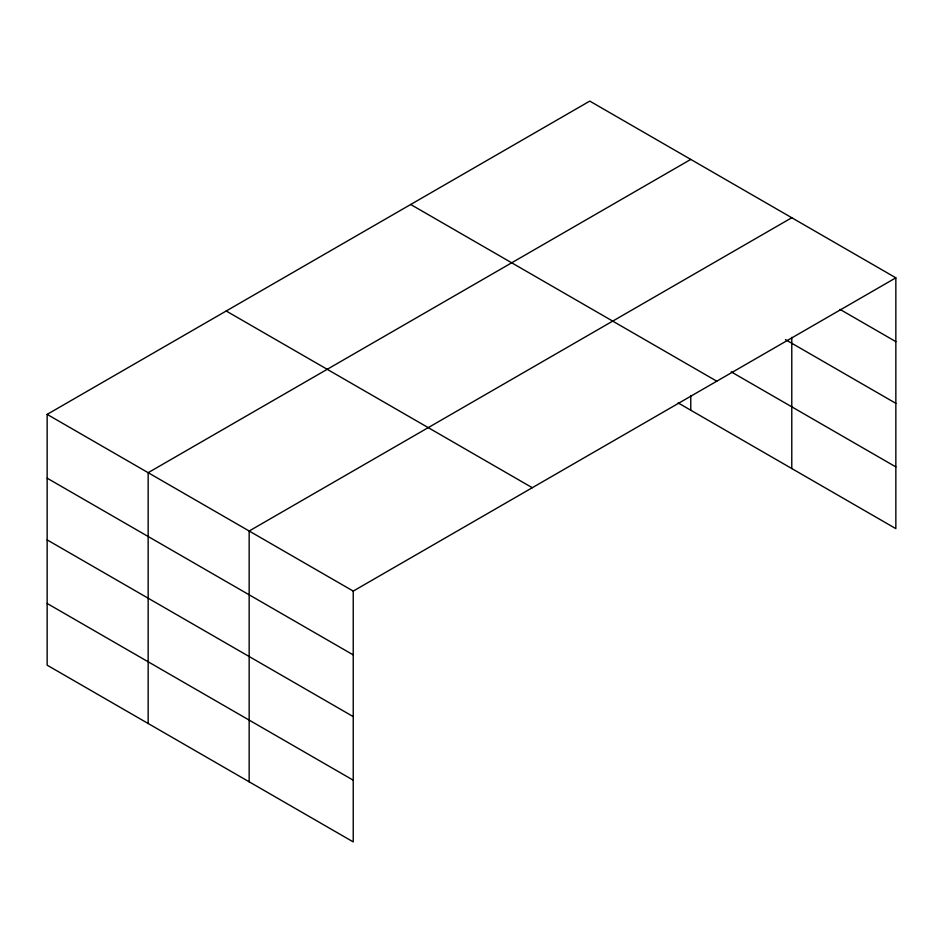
<?xml version="1.0" encoding="UTF-8"?>
<svg xmlns="http://www.w3.org/2000/svg" width="943" height="943" viewBox="0 0 943 943"><rect width="100%" height="100%" fill="white"/><g stroke="black" fill="none" stroke-linecap="round" stroke-linejoin="round"><path stroke-width="1.41" d="M895.85 277.82L589.764 101.101L47.15 414.378L47.15 665.18L353.236 841.899L353.236 591.096L895.85 277.82L895.85 528.622L678.147 402.932M791.778 337.37L791.778 468.541M690.771 159.414L148.157 472.691L148.157 723.493M791.778 217.739L249.164 531.015L249.164 781.818M840.013 309.387L895.85 341.625M785.472 339.61L895.85 403.333M731.179 371.837L895.85 466.915M410.7 204.49L716.786 381.196M226.214 311.001L532.3 487.72M47.15 414.378L353.236 591.096M47.15 478.184L353.236 654.902M47.15 539.891L353.236 716.609M47.15 603.473L353.236 780.191M690.771 395.53L690.771 410.217"/></g></svg>
